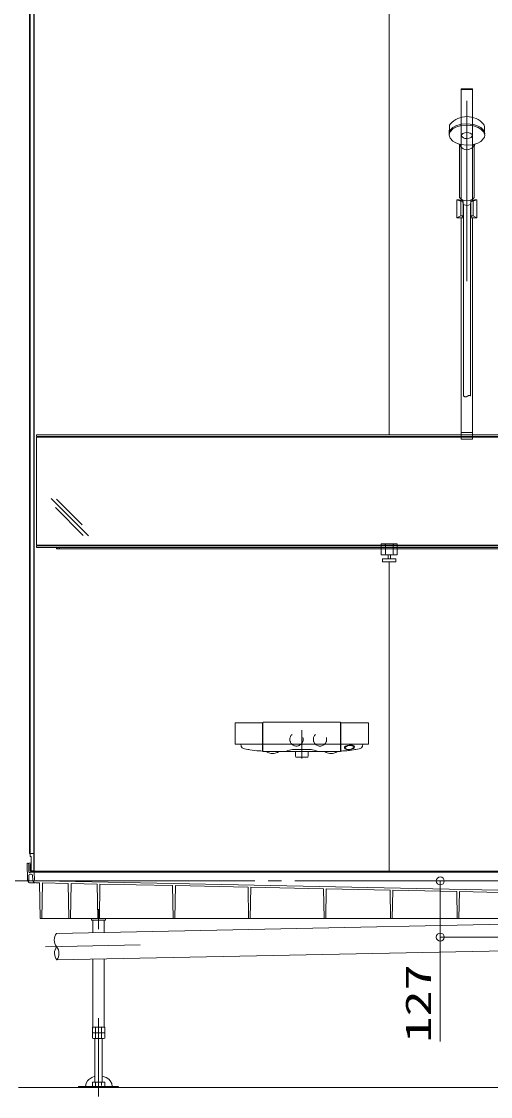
# Model space of a CAD drawing. Units: millimetres on the paper. Extents: x -305 to 305, y -152 to 152.
# Drawn here: x -248.7 to -213.5, y 14.9 to 95.7 of the extents above; entities that cross this region are included whole.
import ezdxf
from ezdxf.enums import TextEntityAlignment as Align

# ---------------------------------------------------------------- set-up
doc = ezdxf.new("R2010")
doc.units = ezdxf.units.MM
doc.linetypes.add('DASHED2', pattern=[3, 2, -1])
doc.linetypes.add('LONG_CHAIN', pattern=[21, 18, -1, 1, -1])
doc.layers.add('0-0_0', color=7, linetype='Continuous', lineweight=9)
doc.layers.add('0-1_VIEW0001', color=7, linetype='Continuous', lineweight=9)
doc.styles.add('ＭＳ ゴシック', font='')
doc.styles.get('ＭＳ ゴシック').set_extended_font_data('MS Gothic')

# ---------------------------------------------------------------- blocks, each defined once
blk = doc.blocks.new('_ORIGIN')
at = {"layer": '0-0_0'}
blk.add_line((0, 0), (-1, 0), dxfattribs=at)
blk.add_circle((0, 0), 0.5, dxfattribs=at)

msp = doc.modelspace()

# ---------------------------------------------------------------- linework, layer by layer
at = {"layer": '0-0_0'}
for p, q in [((-215.529, 31.091), (-217.257, 31.091)), ((-217.257, 27.465), (-217.257, 30.491)), ((-217.257, 26.865), (-217.257, 19.016))]:
    msp.add_line(p, q, dxfattribs=at)
at = {"layer": '0-1_VIEW0001'}
for p, q in [((-221.091, 97.758), (-221.091, 64.608)), ((-248.098, 97.401), (-248.098, 33.158)), ((-248.058, 97.341), (-248.058, 32.925)), ((-247.781, 97.358), (-247.781, 31.891)), ((-247.758, 97.358), (-247.758, 31.891)), ((-216.59, 87.265), (-216.576, 87.788)), ((-213.926, 87.265), (-213.94, 87.788)), ((-215.808, 86.208), (-215.808, 86.208)), ((-215.808, 85.929), (-215.808, 86.191)), ((-215.808, 82.449), (-215.808, 85.929)), ((-214.708, 86.208), (-214.708, 86.208)), ((-214.708, 85.929), (-214.708, 86.191)), ((-214.708, 85.929), (-214.708, 82.453)), ((-215.558, 82.25), (-215.558, 82.045)), ((-215.258, 82.119), (-215.258, 82.132)), ((-214.958, 82.25), (-214.958, 82.045)), ((-247.591, 64.508), (-247.591, 64.575)), ((-247.591, 64.425), (-179.591, 64.425)), ((-247.591, 64.425), (-247.591, 56.325)), ((-179.625, 64.608), (-247.558, 64.608)), ((-179.625, 64.475), (-247.558, 64.475)), ((-243.673, 57.016), (-246.486, 59.83)), ((-244.067, 57.057), (-246.148, 59.138)), ((-244.15, 57.847), (-246.072, 59.769)), ((-247.591, 56.325), (-179.591, 56.325)), ((-247.591, 56.241), (-247.591, 56.175)), ((-179.625, 56.275), (-247.558, 56.275)), ((-179.625, 56.141), (-247.558, 56.141)), ((-246.091, 56.141), (-246.091, 56.041)), ((-181.091, 56.041), (-246.091, 56.041)), ((-245.991, 56.041), (-245.991, 56.141)), ((-245.858, 56.141), (-245.858, 56.041)), ((-221.691, 56.425), (-221.691, 55.591)), ((-221.383, 55.658), (-221.383, 56.358)), ((-221.383, 55.658), (-221.383, 56.358)), ((-220.8, 55.658), (-220.8, 56.358)), ((-220.8, 55.658), (-220.8, 56.358)), ((-220.491, 56.425), (-220.491, 55.591)), ((-220.491, 56.425), (-220.491, 55.591)), ((-220.491, 55.591), (-221.691, 55.591)), ((-220.491, 55.591), (-221.691, 55.591)), ((-221.591, 55.1), (-221.591, 55.266)), ((-221.558, 55.3), (-220.625, 55.3)), ((-221.558, 55.066), (-220.625, 55.066)), ((-221.175, 55.3), (-221.175, 55.591)), ((-221.091, 55.066), (-221.091, 31.825)), ((-221.008, 55.3), (-221.008, 55.591)), ((-220.591, 55.1), (-220.591, 55.266)), ((-232.667, 42.925), (-232.668, 42.918)), ((-232.668, 42.918), (-232.668, 42.909)), ((-232.668, 41.423), (-232.668, 42.909)), ((-232.665, 42.949), (-232.667, 42.942)), ((-232.667, 42.942), (-232.667, 42.936)), ((-232.667, 42.936), (-232.667, 42.931)), ((-232.667, 42.931), (-232.667, 42.925)), ((-232.637, 42.974), (-230.637, 42.974)), ((-230.631, 42.973), (-230.63, 42.973)), ((-230.601, 42.909), (-230.601, 40.884)), ((-230.575, 42.871), (-230.573, 42.992)), ((-230.575, 40.841), (-230.575, 42.871)), ((-230.539, 43.025), (-224.777, 43.025)), ((-224.744, 42.987), (-224.744, 42.992)), ((-224.741, 42.868), (-224.744, 42.987)), ((-224.741, 40.841), (-224.741, 42.868)), ((-224.715, 40.884), (-224.715, 42.94)), ((-224.68, 42.974), (-222.679, 42.974)), ((-222.683, 42.974), (-222.683, 42.974)), ((-222.651, 42.949), (-222.65, 42.942)), ((-222.648, 41.441), (-222.648, 42.909)), ((-232.667, 41.399), (-232.666, 41.389)), ((-230.636, 41.358), (-232.633, 41.358)), ((-232.213, 41.228), (-232.222, 41.263)), ((-232.213, 41.228), (-232.206, 41.206)), ((-232.2, 41.187), (-232.206, 41.206)), ((-230.572, 41.582), (-230.572, 41.582)), ((-224.776, 41.358), (-230.54, 41.358)), ((-224.715, 41.652), (-224.715, 41.652)), ((-222.683, 41.358), (-224.68, 41.358)), ((-223.116, 41.187), (-223.11, 41.206)), ((-223.103, 41.228), (-223.11, 41.206)), ((-223.103, 41.228), (-223.094, 41.263)), ((-222.649, 41.399), (-222.65, 41.389)), ((-222.648, 41.423), (-222.648, 41.441)), ((-232.2, 41.187), (-232.19, 41.16)), ((-232.043, 41.033), (-231.957, 41.014)), ((-231.957, 41.014), (-231.719, 40.967)), ((-231.719, 40.967), (-231.639, 40.954)), ((-231.549, 40.939), (-231.639, 40.954)), ((-231.549, 40.939), (-231.387, 40.916)), ((-231.387, 40.916), (-231.236, 40.897)), ((-231.236, 40.897), (-231.042, 40.877)), ((-231.042, 40.877), (-230.849, 40.862)), ((-230.849, 40.862), (-230.741, 40.856)), ((-230.741, 40.856), (-230.636, 40.851)), ((-229.786, 40.661), (-229.789, 40.661)), ((-229.758, 40.661), (-229.758, 40.661)), ((-229.758, 40.661), (-229.758, 40.661)), ((-228.356, 40.962), (-226.96, 40.962)), ((-228.141, 40.488), (-228.141, 40.808)), ((-228.112, 40.397), (-228.141, 40.483)), ((-227.176, 40.483), (-227.204, 40.397)), ((-227.175, 40.808), (-227.175, 40.488)), ((-225.358, 40.662), (-225.558, 40.661)), ((-223.929, 40.916), (-224.08, 40.897)), ((-223.767, 40.939), (-223.929, 40.916)), ((-223.767, 40.939), (-223.677, 40.954)), ((-223.597, 40.967), (-223.677, 40.954)), ((-223.359, 41.014), (-223.597, 40.967)), ((-223.273, 41.033), (-223.359, 41.014)), ((-223.116, 41.187), (-223.126, 41.16)), ((-228.096, 40.386), (-227.22, 40.386)), ((-248.058, 33.158), (-248.098, 33.158)), ((-247.781, 33.158), (-248.058, 33.158)), ((-248.291, 32.425), (-248.256, 32.425)), ((-248.291, 32.425), (-248.269, 31.158)), ((-248.158, 32.425), (-247.975, 32.425)), ((-248.156, 32.326), (-248.147, 31.774)), ((-248.058, 32.925), (-247.975, 32.925)), ((-248.058, 32.325), (-248.058, 31.891)), ((-248.035, 32.325), (-248.058, 32.325)), ((-248.035, 32.325), (-248.035, 31.891)), ((-247.975, 32.925), (-247.975, 31.825)), ((-248.162, 31.158), (-248.153, 31.526)), ((-248.097, 31.725), (-248.075, 31.725)), ((-248.086, 31.591), (-247.98, 31.591)), ((-248.058, 31.741), (-248.048, 31.741)), ((-248.041, 31.758), (-247.822, 31.758)), ((-247.825, 31.848), (-247.991, 31.848)), ((-247.975, 31.848), (-247.991, 31.848)), ((-206.091, 31.825), (-247.991, 31.825)), ((-247.825, 31.848), (-247.975, 31.848)), ((-247.758, 31.758), (-204.122, 31.758)), ((-247.733, 31.181), (-247.755, 31.694)), ((-248.269, 31.158), (-248.162, 31.158)), ((-248.204, 31.041), (-248.225, 31.158)), ((-248.106, 30.958), (-247.719, 30.958)), ((-247.866, 31.165), (-247.88, 31.496)), ((-247.575, 31.084), (-247.635, 31.086)), ((-247.633, 30.941), (-247.358, 30.941)), ((-247.575, 31.111), (-247.575, 31.084)), ((-247.091, 31.101), (-247.575, 31.111)), ((-247.311, 28.258), (-247.358, 30.941)), ((-247.185, 28.258), (-247.138, 30.942)), ((-245.201, 30.902), (-247.138, 30.942)), ((-210.389, 30.335), (-247.091, 31.101)), ((-245.155, 28.258), (-245.201, 30.902)), ((-245.028, 28.258), (-244.982, 30.897)), ((-243.033, 30.857), (-244.982, 30.897)), ((-242.988, 28.258), (-243.033, 30.857)), ((-242.861, 28.258), (-242.816, 30.852)), ((-237.365, 30.738), (-242.816, 30.852)), ((-237.321, 28.258), (-237.365, 30.738)), ((-237.195, 28.258), (-237.152, 30.734)), ((-231.696, 30.62), (-237.152, 30.734)), ((-231.655, 28.258), (-231.696, 30.62)), ((-231.528, 28.258), (-231.487, 30.615)), ((-226.027, 30.501), (-231.487, 30.615)), ((-225.988, 28.258), (-226.027, 30.501)), ((-225.861, 28.258), (-225.822, 30.497)), ((-221.025, 30.397), (-225.822, 30.497)), ((-220.988, 28.258), (-221.025, 30.397)), ((-220.861, 28.258), (-220.824, 30.393)), ((-216.024, 30.292), (-220.824, 30.393)), ((-215.988, 28.258), (-216.024, 30.292)), ((-215.861, 28.258), (-215.826, 30.288)), ((-211.038, 30.188), (-215.826, 30.288)), ((-210.845, 28.258), (-247.311, 28.258)), ((-212.378, 27.837), (-246.091, 27.151)), ((-243.458, 28.258), (-243.458, 28.138)), ((-242.391, 28.138), (-243.458, 28.138)), ((-243.348, 28.138), (-243.348, 27.207)), ((-242.501, 28.138), (-242.501, 27.224)), ((-242.391, 28.258), (-242.391, 28.138)), ((-212.338, 25.838), (-246.051, 25.151)), ((-243.348, 25.206), (-243.348, 20.105)), ((-242.501, 25.223), (-242.501, 20.105)), ((-243.387, 20.105), (-242.463, 20.105)), ((-243.387, 20.105), (-243.387, 19.283)), ((-243.387, 19.671), (-242.467, 19.671)), ((-243.308, 20.005), (-243.298, 20.005)), ((-243.156, 20.105), (-243.156, 19.238)), ((-242.694, 20.105), (-242.694, 19.238)), ((-242.463, 20.105), (-242.463, 19.283)), ((-243.308, 19.238), (-243.387, 19.283)), ((-243.308, 19.238), (-242.541, 19.238)), ((-243.191, 19.238), (-243.191, 15.968)), ((-242.658, 15.968), (-242.658, 19.238)), ((-242.463, 19.283), (-242.541, 19.238)), ((-177.091, 15.558), (-248.925, 15.558)), ((-244.425, 15.635), (-244.425, 15.558)), ((-241.425, 15.635), (-244.425, 15.635)), ((-241.425, 15.558), (-244.425, 15.558)), ((-242.463, 15.968), (-243.387, 15.968)), ((-243.387, 15.694), (-243.387, 15.968)), ((-243.156, 15.68), (-243.156, 15.968)), ((-242.694, 15.72), (-242.694, 15.968)), ((-242.463, 15.635), (-242.463, 15.968)), ((-241.425, 15.626), (-241.425, 15.558))]:
    msp.add_line(p, q, dxfattribs=at)
at = {"layer": '0-1_VIEW0001', "color": 2}
for p, q in [((-214.835, 90.608), (-215.681, 90.608)), ((-215.681, 82.21), (-215.681, 90.608)), ((-214.835, 90.568), (-215.681, 90.568)), ((-214.835, 82.21), (-214.835, 90.608)), ((-215.714, 82.163), (-216.008, 82.258)), ((-215.683, 82.21), (-215.83, 82.258)), ((-215.716, 82.164), (-215.716, 81.076)), ((-215.714, 82.163), (-215.616, 82.163)), ((-215.55, 82.115), (-215.55, 81.081)), ((-214.966, 82.115), (-214.966, 81.081)), ((-214.802, 82.163), (-214.9, 82.163)), ((-214.833, 82.21), (-214.686, 82.258)), ((-214.802, 82.163), (-214.508, 82.258)), ((-214.8, 82.164), (-214.8, 81.076)), ((-214.508, 82.258), (-214.686, 82.258)), ((-215.716, 81.076), (-216.008, 80.925)), ((-215.525, 80.925), (-216.008, 80.925)), ((-215.716, 81.076), (-215.616, 81.076)), ((-215.681, 64.275), (-215.681, 80.925)), ((-214.508, 80.925), (-214.991, 80.925)), ((-214.8, 81.076), (-214.9, 81.076)), ((-214.835, 64.275), (-214.835, 80.925)), ((-214.8, 81.076), (-214.508, 80.925)), ((-214.835, 64.791), (-215.681, 64.791)), ((-214.835, 64.275), (-215.681, 64.275))]:
    msp.add_line(p, q, dxfattribs=at)
at = {"layer": '0-1_VIEW0001', "color": 4, "linetype": 'LONG_CHAIN'}
msp.add_line((-215.258, 76.161), (-215.258, 89.713), dxfattribs=at)
at = {"layer": '0-1_VIEW0001', "color": 6}
for p, q in [((-215.525, 67.538), (-215.525, 81.863)), ((-214.991, 81.862), (-214.991, 67.538)), ((-215.508, 67.525), (-215.525, 67.538))]:
    msp.add_line(p, q, dxfattribs=at)
at = {"layer": '0-1_VIEW0001', "linetype": 'DASHED2'}
for p, q in [((-247.591, 64.508), (-247.591, 64.575)), ((-247.591, 56.241), (-247.591, 56.175)), ((-220.491, 56.425), (-221.691, 56.425))]:
    msp.add_line(p, q, dxfattribs=at)
at = {"layer": '0-1_VIEW0001', "linetype": 'LONG_CHAIN'}
for p, q in [((-227.658, 42.425), (-227.658, 40.279)), ((-147.18, 31.091), (-265.841, 31.091)), ((-242.925, 28.963), (-242.925, 27.471)), ((-211.025, 26.865), (-217.258, 26.865)), ((-239.806, 26.279), (-246.919, 26.134)), ((-242.925, 20.777), (-242.925, 14.891))]:
    msp.add_line(p, q, dxfattribs=at)
at = {"layer": '0-1_VIEW0001'}
for points in [[(-213.929, 87.184), (-213.925, 87.241), (-213.991, 87.47), (-214.202, 87.692), (-214.418, 87.815), (-214.768, 87.928), (-215.258, 87.98), (-215.68, 87.942), (-216.086, 87.82), (-216.309, 87.695), (-216.509, 87.496), (-216.569, 87.375), (-216.591, 87.241), (-216.587, 87.184)], [(-215.815, 86.44), (-215.81, 86.372), (-215.808, 86.281), (-215.808, 86.191)], [(-214.701, 86.44), (-214.706, 86.371), (-214.708, 86.28), (-214.708, 86.191)], [(-215.786, 86.37), (-215.695, 86.22), (-215.542, 86.104), (-215.421, 86.058), (-215.258, 86.037), (-215.074, 86.064), (-214.9, 86.149), (-214.808, 86.235), (-214.731, 86.37)], [(-215.808, 82.449), (-215.715, 82.336), (-215.556, 82.249), (-215.429, 82.214), (-215.259, 82.198), (-215.066, 82.219), (-214.882, 82.284), (-214.787, 82.35), (-214.708, 82.453)], [(-215.558, 82.045), (-215.558, 82.034), (-215.531, 81.954), (-215.447, 81.884), (-215.369, 81.855), (-215.258, 81.841), (-215.134, 81.858), (-215.025, 81.912), (-214.979, 81.963), (-214.958, 82.034), (-214.959, 82.045)], [(-220.491, 56.425), (-221.691, 56.425), (-221.691, 55.591)], [(-230.603, 42.944), (-230.603, 42.941), (-230.603, 42.935), (-230.602, 42.931)], [(-222.65, 42.942), (-222.649, 42.936), (-222.649, 42.931), (-222.649, 42.925), (-222.648, 42.918), (-222.648, 42.909)], [(-230.602, 41.398), (-230.602, 41.398), (-230.603, 41.393), (-230.603, 41.389), (-230.604, 41.385), (-230.604, 41.383), (-230.605, 41.38), (-230.606, 41.378), (-230.607, 41.376)], [(-224.713, 41.388), (-224.714, 41.396), (-224.714, 41.403)], [(-230.541, 40.808), (-230.518, 40.808), (-224.775, 40.808)], [(-229.958, 40.662), (-229.958, 40.662), (-229.958, 40.662), (-229.958, 40.662), (-229.959, 40.662), (-229.959, 40.662), (-229.959, 40.662)], [(-229.762, 40.661), (-229.765, 40.661), (-229.768, 40.661), (-229.771, 40.661), (-229.775, 40.661), (-229.78, 40.661), (-229.785, 40.661), (-229.786, 40.661)], [(-229.758, 40.661), (-229.758, 40.661), (-229.759, 40.661), (-229.76, 40.661), (-229.762, 40.661)], [(-224.08, 40.897), (-224.274, 40.877), (-224.468, 40.862), (-224.575, 40.856), (-224.68, 40.851)], [(-243.191, 16.411), (-243.435, 16.32), (-243.645, 16.175), (-243.753, 16.056), (-243.849, 15.882), (-243.893, 15.648), (-243.893, 15.635)], [(-241.893, 15.635), (-241.893, 15.648), (-241.927, 15.856), (-242.038, 16.063), (-242.154, 16.187), (-242.352, 16.321), (-242.658, 16.425)]]:
    msp.add_lwpolyline(points, dxfattribs=at)
for points in [[(-215.258, 86.37), (-214.836, 86.409), (-214.43, 86.534), (-214.207, 86.661), (-214.007, 86.865), (-213.948, 86.989), (-213.925, 87.126), (-213.991, 87.36), (-214.202, 87.587), (-214.418, 87.713), (-214.768, 87.829), (-215.258, 87.882), (-215.68, 87.843), (-216.086, 87.718), (-216.309, 87.591), (-216.509, 87.387), (-216.569, 87.264), (-216.591, 87.126), (-216.525, 86.892), (-216.314, 86.665), (-216.098, 86.539), (-215.749, 86.423)], [(-215.258, 86.87), (-215.092, 86.891), (-214.948, 86.955), (-214.886, 87.015), (-214.858, 87.1), (-214.894, 87.195), (-215.006, 87.278), (-215.111, 87.313), (-215.258, 87.329), (-215.424, 87.309), (-215.569, 87.245), (-215.63, 87.184), (-215.658, 87.1), (-215.622, 87.005), (-215.51, 86.922), (-215.405, 86.887)], [(-224.097, 41.302), (-224.254, 41.272), (-224.389, 41.21), (-224.443, 41.159), (-224.464, 41.091), (-224.423, 41.021), (-224.311, 40.967), (-224.208, 40.949), (-224.066, 40.949), (-223.909, 40.978), (-223.775, 41.04), (-223.72, 41.092), (-223.699, 41.159), (-223.74, 41.229), (-223.852, 41.284), (-223.955, 41.302)], [(-224.093, 41.265), (-224.268, 41.225), (-224.386, 41.145), (-224.404, 41.088), (-224.387, 41.049), (-224.344, 41.012), (-224.187, 40.969), (-224.067, 40.969), (-223.893, 41.009), (-223.775, 41.089), (-223.757, 41.146), (-223.773, 41.185), (-223.817, 41.222), (-223.973, 41.265)]]:
    msp.add_lwpolyline(points, close=True, dxfattribs=at)
at = {"layer": '0-1_VIEW0001', "color": 2}
for points in [[(-215.83, 82.258), (-216.008, 82.258), (-216.008, 80.925), (-215.595, 80.925)], [(-215.683, 82.21), (-215.696, 82.202), (-215.607, 82.182)], [(-214.921, 80.925), (-214.508, 80.925), (-214.508, 82.258), (-214.686, 82.258)], [(-214.904, 82.182), (-214.82, 82.202), (-214.833, 82.21)], [(-215.594, 81.018), (-215.608, 81.005), (-215.525, 80.974)], [(-214.991, 80.974), (-214.908, 81.005), (-214.923, 81.019)]]:
    msp.add_lwpolyline(points, dxfattribs=at)
at = {"layer": '0-1_VIEW0001', "color": 6}
msp.add_lwpolyline([(-214.992, 67.538), (-214.998, 67.543), (-215.005, 67.549), (-215.011, 67.554), (-215.017, 67.558), (-215.024, 67.563), (-215.031, 67.567), (-215.038, 67.57), (-215.045, 67.573), (-215.053, 67.575), (-215.061, 67.576), (-215.073, 67.577), (-215.085, 67.575), (-215.099, 67.572), (-215.112, 67.568), (-215.127, 67.563), (-215.141, 67.557), (-215.155, 67.55), (-215.17, 67.542), (-215.185, 67.534), (-215.199, 67.525), (-215.215, 67.515), (-215.231, 67.506), (-215.247, 67.496), (-215.263, 67.487), (-215.278, 67.479), (-215.293, 67.472), (-215.308, 67.465), (-215.323, 67.46), (-215.338, 67.457), (-215.353, 67.455), (-215.37, 67.455), (-215.387, 67.458), (-215.405, 67.463), (-215.422, 67.47), (-215.439, 67.479), (-215.456, 67.489), (-215.474, 67.5), (-215.491, 67.513), (-215.508, 67.525)], dxfattribs=at)
at = {"layer": '0-1_VIEW0001', "color": 2, "linetype": 'DASHED2'}
for centre in [(-228.058, 41.725), (-226.291, 41.725)]:
    msp.add_circle(centre, 0.5, dxfattribs=at)
at = {"layer": '0-1_VIEW0001'}
for centre, radius, start, end in [((-215.258, 86.857), 1.667, 41.29928, 138.70072), ((-216.31, 87.781), 0.267, 138.70072, 178.5), ((-214.617, 87.787), 0.0167, 227.30866, 235), ((-214.206, 87.781), 0.267, 1.5, 41.29928), ((-216.805, 86.171), 1, 3.81289, 16.0401), ((-213.711, 86.171), 1, 163.9599, 176.18711), ((-247.558, 64.575), 0.0333, 90, 180), ((-247.558, 64.508), 0.0333, 180, 270), ((-247.558, 56.241), 0.0333, 90, 180), ((-247.558, 56.175), 0.0333, 180, 270), ((-221.45, 56.358), 0.0667, 0, 90), ((-220.733, 56.358), 0.0667, 90, 180), ((-221.558, 55.266), 0.0333, 90, 180), ((-221.558, 55.1), 0.0333, 180, 270), ((-221.45, 55.658), 0.0667, 270, 0), ((-221.45, 55.658), 0.0667, 270, 0), ((-220.733, 55.658), 0.0667, 180, 270), ((-220.733, 55.658), 0.0667, 180, 270), ((-220.625, 55.266), 0.0333, 0, 90), ((-220.625, 55.1), 0.0333, 270, 0), ((-232.633, 42.941), 0.0333, 97.30254, 166.80331), ((-230.636, 42.941), 0.0333, 5.95942, 79.23087), ((-232.567, 42.838), 1.967, 2.08773, 2.73057), ((-230.539, 42.991), 0.0333, 90, 178.99999), ((-230.539, 42.991), 0.0333, 90, 179), ((-224.777, 42.991), 0.0333, 1.00001, 90), ((-224.777, 42.991), 0.0333, 1, 90), ((-224.678, 42.937), 0.0367, 92.21433, 175.87484), ((-222.683, 42.941), 0.0333, 13.19669, 82.69746), ((-230.879, 41.487), 1.79, 182.06724, 182.8305), ((-232.633, 41.391), 0.0333, 184.5677, 270.21573), ((-226.355, 42.83), 6.073, 194.0233, 194.95349), ((-230.636, 41.391), 0.0333, 270.06445, 353.5928), ((-230.54, 41.391), 0.0331, 181, 269.99751), ((-224.776, 41.391), 0.0331, 269.99568, 359), ((-224.68, 41.391), 0.0333, 186.4072, 269.93555), ((-228.961, 42.83), 6.073, 345.04651, 345.9767), ((-222.683, 41.391), 0.0333, 269.78427, 355.4323), ((-224.437, 41.487), 1.79, 357.1695, 357.93276), ((-232.002, 41.229), 0.2, 199.96472, 258.14519), ((-230.635, 40.884), 0.0333, 267.56287, 359.93971), ((-230.541, 40.841), 0.0333, 180, 270), ((-230.338, 40.741), 0.0667, 54.85931, 90), ((-229.854, 41.429), 0.775, 234.85931, 262.11087), ((-225.243, 901.914), 861.265, 269.68629, 269.69755), ((-234.846, -891.689), 932.364, 89.68917, 89.69965), ((-230.262, -48.618), 89.281, 89.67691, 89.69574), ((-229.758, 40.678), 0.0167, 270.03026, 276.50602), ((-229.854, 41.429), 0.775, 277.27209, 305.14069), ((-229.37, 40.741), 0.0667, 90, 125.14069), ((-228.321, 39.963), 1, 92.02062, 118.70498), ((-228.125, 40.488), 0.0167, 180, 198.43495), ((-228.096, 40.402), 0.0167, 198.43495, 270), ((-227.22, 40.402), 0.0167, 270, 341.56505), ((-227.191, 40.488), 0.0167, 341.56505, 0), ((-226.996, 39.963), 1, 61.29501, 87.97938), ((-225.946, 40.741), 0.0667, 54.85931, 90), ((-225.462, 41.429), 0.775, 234.85931, 262.72349), ((-225.558, 40.677), 0.0167, 262.80287, 270.30656), ((-225.358, 40.679), 0.0167, 270.307, 277.6199), ((-225.462, 41.429), 0.775, 277.88585, 305.14069), ((-224.978, 40.741), 0.0667, 90, 125.14069), ((-224.775, 40.841), 0.0333, 270, 0), ((-224.681, 40.884), 0.0333, 179.99991, 272.40556), ((-223.314, 41.229), 0.2, 281.85481, 340.03528), ((-248.256, 32.325), 0.1, 1, 90), ((-248.086, 31.525), 0.0667, 90, 178.5), ((-248.097, 31.775), 0.05, 181, 270), ((-248.075, 31.741), 0.0167, 270, 0.00001), ((-247.991, 31.891), 0.0667, 179.99999, 270), ((-248.041, 31.741), 0.0167, 90, 180), ((-247.991, 31.891), 0.0433, 179.99999, 270), ((-247.98, 31.491), 0.1, 2.49999, 90), ((-247.825, 31.891), 0.0667, 270, 0.00001), ((-247.825, 31.891), 0.0433, 270, 0.00001), ((-247.825, 31.891), 0.0433, 270.00001, 359.99999), ((-247.822, 31.691), 0.0667, 2.49999, 90), ((-248.106, 31.058), 0.1, 190, 270), ((-247.633, 31.175), 0.233, 182.5, 270), ((-247.633, 31.186), 0.1, 182.5, 268.85424), ((-245.415, 26.664), 0.833, 144.29677, 218.03656), ((-245.394, 25.665), 0.833, 144.29677, 218.03656), ((-246.727, 25.638), 0.833, 324.29677, 38.03656)]:
    msp.add_arc(centre, radius, start, end, dxfattribs=at)
at = {"layer": '0-1_VIEW0001', "color": 2}
for centre, start, end in [((-215.616, 82.097), 8.11877, 90), ((-215.616, 82.115), 0, 83.77758), ((-214.9, 82.115), 93.71896, 180), ((-214.9, 82.097), 90, 171.88123), ((-215.616, 81.143), 270, 0), ((-215.616, 81.081), 289.09862, 0), ((-214.9, 81.143), 180, 270), ((-214.9, 81.081), 180, 250.90138)]:
    msp.add_arc(centre, 0.0667, start, end, dxfattribs=at)

# ---------------------------------------------------------------- block references
at = {"layer": '0-0_0', "xscale": 0.6, "yscale": 0.6}
for p, rotation in [((-217.257, 31.091), 90), ((-217.257, 26.865), 270)]:
    msp.add_blockref('_ORIGIN', p, dxfattribs=dict(at, rotation=rotation))

# ---------------------------------------------------------------- texts
at = {"layer": '0-0_0', "style": 'ＭＳ ゴシック', "width": 1.5}
msp.add_text('127', height=1.921, rotation=90, dxfattribs=at).set_placement((-217.387, 18.944), align=Align.BOTTOM_LEFT)

doc.saveas('drawing.dxf')
